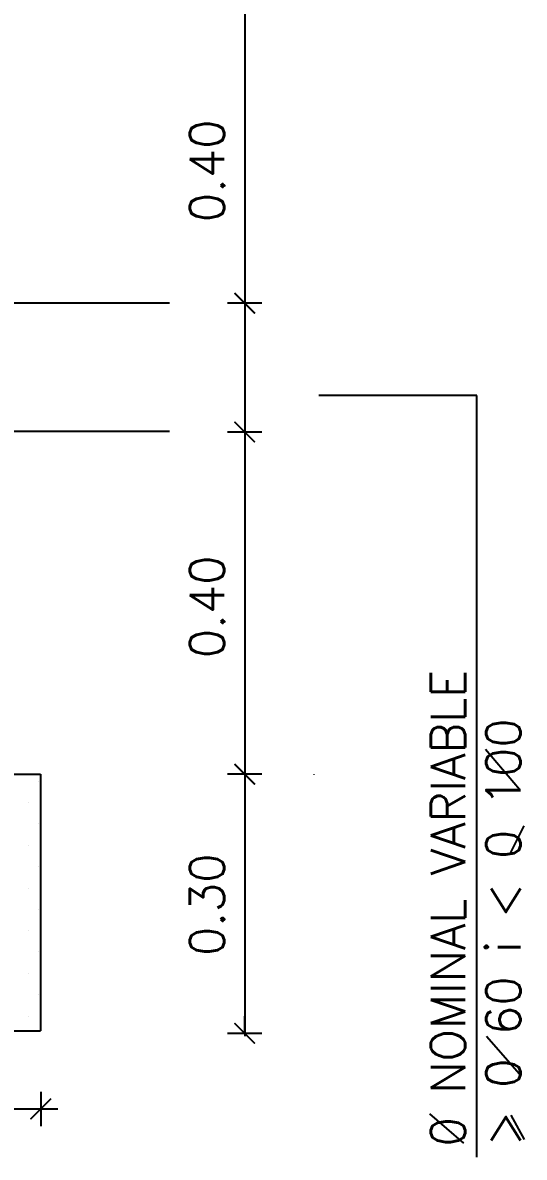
# Model space of a CAD drawing. Extents: x -0.23 to 5.77, y -0.31 to 4.78.
# Drawn here: x 2.392 to 2.979, y 2.121 to 3.448 of the extents above; entities that cross this region are included whole.
import ezdxf
from ezdxf.enums import TextEntityAlignment as Align

# ---------------------------------------------------------------- set-up
doc = ezdxf.new("R2010")
doc.units = 0
doc.header["$LTSCALE"] = 0.1
doc.layers.get('0').update_dxf_attribs({"linetype": 'CONTINUOUS'})
doc.layers.get('DEFPOINTS').update_dxf_attribs({"color": 6, "linetype": 'CONTINUOUS'})
doc.styles.add('ROMANS', font='ROMANS.SHX')
doc.dimstyles.get("Standard").update_dxf_attribs({"dimtxt": 0.18, "dimasz": 0.18, "dimexe": 0.18, "dimexo": 0.0625, "dimgap": 0.09, "dimtad": 0, "dimtih": 1, "dimtoh": 1, "dimdec": 4, "dimzin": 0, "dimtxsty": 'STANDARD', "dimcen": 0.09, "dimazin": 3, "dimtfac": 1, "dimtdec": 4, "dimtofl": 0, "dimtmove": 0, "dimatfit": 3, "dimtolj": 1, "dimtzin": 0})

# ---------------------------------------------------------------- blocks, each defined once
blk = doc.blocks.new('COTA')
for p, q in [((0, 50), (0, -50)), ((0, 0), (50, 0))]:
    blk.add_line(p, q)
at = {"const_width": 5}
blk.add_lwpolyline([(-30, -30), (30, 30)], dxfattribs=at)
blk = doc.blocks.new('*D3')
at = {"color": 0, "linetype": 'BYBLOCK'}
blk.add_line((1.4636, 2.1999), (2.413, 2.1999), dxfattribs=at)
at = {"layer": 'DEFPOINTS', "color": 0, "linetype": 'BYBLOCK'}
for p in [(1.4632, 2.1999), (2.4134, 2.1999), (2.4134, 2.1999)]:
    blk.add_point(p, dxfattribs=at)
at = {"color": 0, "linetype": 'BYBLOCK', "xscale": 0.0004, "yscale": 0.0004, "zscale": 0.0004, "rotation": 180}
blk.add_blockref('COTA', (1.4632, 2.1999), dxfattribs=at)
at = {"color": 0, "linetype": 'BYBLOCK', "xscale": 0.0004, "yscale": 0.0004, "zscale": 0.0004}
blk.add_blockref('COTA', (2.4134, 2.1999), dxfattribs=at)
at = {"color": 0, "linetype": 'BYBLOCK', "style": 'ROMANS'}
blk.add_text('0.90', height=0.04, dxfattribs=at).set_placement((1.9383, 2.2399), align=Align.CENTER)

msp = doc.modelspace()

# ---------------------------------------------------------------- linework, layer by layer
for p, q in [((2.65193, 4.59442), (2.65193, 2.26287)), ((2.56386, 3.11975), (2.29449, 3.11975)), ((2.92338, 3.01187), (2.73846, 3.01187)), ((2.92338, 2.12122), (2.92338, 3.01187)), ((2.56386, 2.96975), (2.29449, 2.96975)), ((2.93343, 2.59838), (2.97324, 2.55148)), ((2.11297, 2.56913), (2.41297, 2.56913)), ((2.41297, 2.56913), (2.41297, 2.26913)), ((2.96328, 2.47757), (2.97892, 2.50884)), ((1.46297, 2.26913), (2.41297, 2.26913)), ((2.93485, 2.26294), (2.97324, 2.21887)), ((2.86804, 2.17197), (2.90785, 2.13785)), ((2.96328, 2.17054), (2.97892, 2.14212))]:
    msp.add_line(p, q)
at = {"color": 0}
for p, q in [((2.41131, 2.56096), (2.41131, 2.56096)), ((2.39881, 2.53596), (2.39881, 2.53596)), ((2.41131, 2.51096), (2.41131, 2.51096)), ((2.39881, 2.48596), (2.39881, 2.48596)), ((2.41131, 2.46096), (2.41131, 2.46096)), ((2.39881, 2.43596), (2.39881, 2.43596)), ((2.41131, 2.41096), (2.41131, 2.41096)), ((2.39881, 2.38596), (2.39881, 2.38596)), ((2.41131, 2.3614), (2.41131, 2.3614)), ((2.39881, 2.3364), (2.39881, 2.3364)), ((2.41131, 2.3114), (2.41131, 2.3114)), ((2.39881, 2.2864), (2.39881, 2.2864))]:
    msp.add_line(p, q, dxfattribs=at)
at = {"color": 0, "linetype": 'BYBLOCK'}
msp.add_line((2.73288, 2.56873), (2.73288, 2.56833), dxfattribs=at)

# ---------------------------------------------------------------- block references
at = {"color": 0, "linetype": 'BYBLOCK', "xscale": 0.0004, "yscale": 0.0004, "zscale": 0.0004}
for p, rotation in [((2.65193, 3.11975), 270), ((2.65193, 2.96913), 270), ((2.65193, 2.56913), 270), ((2.65193, 2.26617), 90)]:
    msp.add_blockref('COTA', p, dxfattribs=dict(at, rotation=rotation))

# ---------------------------------------------------------------- texts
at = {"color": 0, "linetype": 'BYBLOCK', "style": 'ROMANS'}
for s, p in [('0.40', (2.60791, 3.2745)), ('0.40', (2.60791, 2.76477)), ('0.30', (2.60791, 2.41649))]:
    msp.add_text(s, height=0.04, rotation=90, dxfattribs=at).set_placement(p, align=Align.MIDDLE)
at = {"style": 'ROMANS'}
for s, p in [('0 NOMINAL VARIABLE', (2.90973, 2.13391)), ('> 0 60 i < 0 100', (2.97449, 2.13391))]:
    msp.add_text(s, height=0.04, rotation=90, dxfattribs=at).set_placement(p)

# ---------------------------------------------------------------- dimensions: what is measured, and where the dimension line sits
dim = msp.add_linear_dim(base=(2.41339, 2.17776), p1=(1.46323, 2.17776), p2=(2.41339, 2.17776), text='0.90', dimstyle='Standard')
dim.commit()
dim.dimension.update_dxf_attribs({"geometry": '*D3', "text_midpoint": (1.93831, 2.21776), "insert": (0, -0.0221)})

doc.saveas('drawing.dxf')
